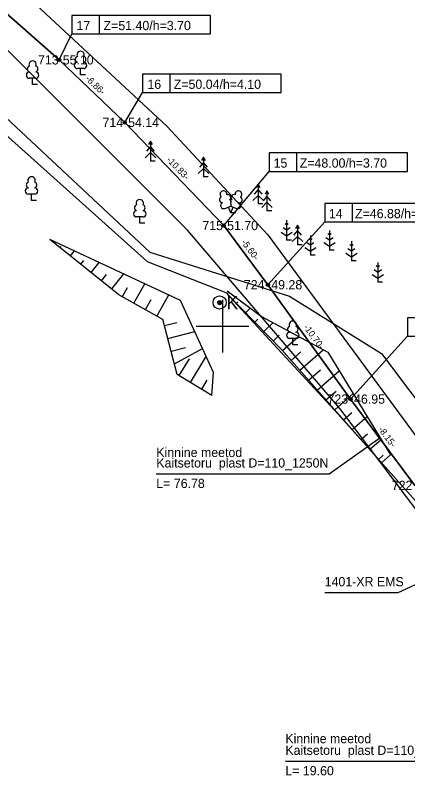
# Model space of a CAD drawing. Extents: x 642747 to 644424, y 6457048 to 6458442.
# Drawn here: x 643334.3 to 643364, y 6458015.6 to 6458073.6 of the extents above; entities that cross this region are included whole.
import ezdxf

# ---------------------------------------------------------------- set-up
doc = ezdxf.new("R2010")
doc.units = 0
for name, color, linetype in [('ABIJOONIS', 7, 'Continuous'), ('AED', 7, 'Continuous'), ('JOONSIDE', 7, 'Continuous'), ('KOORDPUNKT', 7, 'Continuous'), ('MOOTKORG-EH2000', 7, 'Continuous'), ('MOOTMPUNKT', 7, 'Continuous'), ('MOOTNR', 7, 'Continuous'), ('MOOTPIIR', 7, 'Continuous'), ('PUU', 7, 'Continuous'), ('RELJEEF', 7, 'Continuous'), ('SITRASS', 7, 'Continuous'), ('TEE', 7, 'Continuous'), ('VKAEV', 7, 'Continuous'), ('VORK', 7, 'Continuous')]:
    doc.layers.add(name, color=color, linetype=linetype)

msp = doc.modelspace()

# ---------------------------------------------------------------- linework, layer by layer
at = {"layer": 'ABIJOONIS'}
for points in [[(643337.629, 6458070.193), (643338.587, 6458072.166), (643349.087, 6458072.166), (643349.087, 6458073.566), (643338.587, 6458073.566), (643338.587, 6458072.166)], [(643340.687, 6458072.166), (643340.687, 6458073.566)], [(643342.583, 6458065.45), (643343.94, 6458067.715), (643354.44, 6458067.715), (643354.44, 6458069.115), (643343.94, 6458069.115), (643343.94, 6458067.715)], [(643346.04, 6458067.715), (643346.04, 6458069.115)], [(643350.083, 6458057.636), (643353.518, 6458061.743), (643364.018, 6458061.743), (643364.018, 6458063.143), (643353.518, 6458063.143), (643353.518, 6458061.743)], [(643355.618, 6458061.743), (643355.618, 6458063.143)], [(643353.432, 6458053.148), (643357.744, 6458057.911), (643368.244, 6458057.911), (643368.244, 6458059.311), (643357.744, 6458059.311), (643357.744, 6458057.911)], [(643359.844, 6458057.911), (643359.844, 6458059.311)], [(643359.701, 6458044.48), (643364.013, 6458049.244), (643374.513, 6458049.244), (643374.513, 6458050.644), (643364.013, 6458050.644), (643364.013, 6458049.244)]]:
    msp.add_lwpolyline(points, dxfattribs=at)
at = {"layer": 'AED'}
msp.add_lwpolyline([(643333.347, 6458059.56), (643333.029, 6458064.988), (643344.298, 6458054.917), (643350.235, 6458052.567), (643358.748, 6458043.333), (643367.974, 6458032.998), (643368.964, 6458031.874), (643368.473, 6458031.501), (643373.145, 6458025.575)], dxfattribs=at)
at = {"layer": 'KOORDPUNKT'}
for centre, radius in [((643337.629, 6458070.193), 0.125), ((643337.629, 6458070.193), 0.0125), ((643337.629, 6458070.193), 0.011), ((643337.629, 6458070.193), 0.00955), ((643337.629, 6458070.193), 0.00807), ((643337.629, 6458070.193), 0.00659), ((643337.629, 6458070.193), 0.00511), ((643337.629, 6458070.193), 0.00363), ((643337.629, 6458070.193), 0.00215), ((643342.583, 6458065.45), 0.125), ((643342.583, 6458065.45), 0.0125), ((643342.583, 6458065.45), 0.011), ((643342.583, 6458065.45), 0.00955), ((643342.583, 6458065.45), 0.00807), ((643342.583, 6458065.45), 0.00659), ((643342.583, 6458065.45), 0.00511), ((643342.583, 6458065.45), 0.00363), ((643342.583, 6458065.45), 0.00215), ((643350.083, 6458057.636), 0.125), ((643350.083, 6458057.636), 0.0125), ((643350.083, 6458057.636), 0.011), ((643350.083, 6458057.636), 0.00955), ((643350.083, 6458057.636), 0.00807), ((643350.083, 6458057.636), 0.00659), ((643350.083, 6458057.636), 0.00511), ((643350.083, 6458057.636), 0.00363), ((643350.083, 6458057.636), 0.00215), ((643353.432, 6458053.148), 0.125), ((643353.432, 6458053.148), 0.0125), ((643353.432, 6458053.148), 0.011), ((643353.432, 6458053.148), 0.00955), ((643353.432, 6458053.148), 0.00807), ((643353.432, 6458053.148), 0.00659), ((643353.432, 6458053.148), 0.00511), ((643353.432, 6458053.148), 0.00363), ((643353.432, 6458053.148), 0.00215), ((643359.701, 6458044.48), 0.125), ((643359.701, 6458044.48), 0.0125), ((643359.701, 6458044.48), 0.011), ((643359.701, 6458044.48), 0.00955), ((643359.701, 6458044.48), 0.00807), ((643359.701, 6458044.48), 0.00659), ((643359.701, 6458044.48), 0.00511), ((643359.701, 6458044.48), 0.00363), ((643359.701, 6458044.48), 0.00215)]:
    msp.add_circle(centre, radius, dxfattribs=at)
at = {"layer": 'MOOTMPUNKT'}
for centre in [(643337.629, 6458070.193), (643342.583, 6458065.45), (643350.083, 6458057.636), (643353.432, 6458053.148), (643359.701, 6458044.48)]:
    msp.add_circle(centre, 0.1, dxfattribs=at)
at = {"layer": 'MOOTPIIR'}
msp.add_lwpolyline([(643382.503, 6458017.388), (643380.728, 6458015.557), (643377.601, 6458018.402), (643368.051, 6458031.615), (643358.895, 6458043.757), (643347.345, 6458057.279), (643333.034, 6458071.591), (643315.229, 6458088.043), (643310.496, 6458095.931), (643300.918, 6458125.568), (643306.778, 6458128.272), (643309.144, 6458125.004), (643305.651, 6458123.201), (643313.088, 6458102.241), (643318.61, 6458090.409), (643345.767, 6458065.167), (643353.43, 6458056.941)], close=True, dxfattribs=at)
at = {"layer": 'PUU'}
for p, q in [((643339.483, 6458069.532), (643339.003, 6458069.532)), ((643339.243, 6458069.057), (643339.243, 6458069.532)), ((643335.849, 6458068.796), (643335.369, 6458068.796)), ((643335.609, 6458068.321), (643335.609, 6458068.796)), ((643339.623, 6458069.057), (643339.243, 6458069.057)), ((643335.989, 6458068.321), (643335.609, 6458068.321)), ((643344.539, 6458064.021), (643344.389, 6458063.771)), ((643344.689, 6458063.771), (643344.539, 6458064.021)), ((643344.539, 6458064.021), (643344.539, 6458062.521)), ((643344.539, 6458063.621), (643344.239, 6458063.271)), ((643344.839, 6458063.271), (643344.539, 6458063.621)), ((643344.539, 6458063.171), (643344.139, 6458062.771)), ((643344.939, 6458062.771), (643344.539, 6458063.171)), ((643348.55, 6458062.818), (643348.4, 6458062.568)), ((643348.7, 6458062.568), (643348.55, 6458062.818)), ((643348.55, 6458062.818), (643348.55, 6458061.318)), ((643344.899, 6458062.521), (643344.539, 6458062.521)), ((643348.55, 6458062.418), (643348.25, 6458062.068)), ((643348.85, 6458062.068), (643348.55, 6458062.418)), ((643348.55, 6458061.968), (643348.15, 6458061.568)), ((643348.95, 6458061.568), (643348.55, 6458061.968)), ((643348.91, 6458061.318), (643348.55, 6458061.318)), ((643352.702, 6458060.771), (643352.552, 6458060.521)), ((643352.852, 6458060.521), (643352.702, 6458060.771)), ((643352.702, 6458060.771), (643352.702, 6458059.271)), ((643335.769, 6458060.016), (643335.289, 6458060.016)), ((643335.529, 6458059.541), (643335.529, 6458060.016)), ((643352.702, 6458059.921), (643352.302, 6458059.521)), ((643352.702, 6458060.371), (643352.402, 6458060.021)), ((643353.002, 6458060.021), (643352.702, 6458060.371)), ((643353.102, 6458059.521), (643352.702, 6458059.921)), ((643353.364, 6458059.862), (643353.064, 6458059.512)), ((643353.364, 6458060.262), (643353.214, 6458060.012)), ((643353.514, 6458060.012), (643353.364, 6458060.262)), ((643353.364, 6458060.262), (643353.364, 6458058.762)), ((643353.664, 6458059.512), (643353.364, 6458059.862)), ((643335.909, 6458059.541), (643335.529, 6458059.541)), ((643353.062, 6458059.271), (643352.702, 6458059.271)), ((643353.364, 6458059.412), (643352.964, 6458059.012)), ((643353.764, 6458059.012), (643353.364, 6458059.412)), ((643350.178, 6458058.932), (643350.623, 6458059.107)), ((643350.618, 6458058.597), (643350.443, 6458059.037)), ((643350.618, 6458058.597), (643350.798, 6458059.037)), ((643350.623, 6458059.107), (643351.063, 6458058.927)), ((643353.724, 6458058.762), (643353.364, 6458058.762)), ((643343.968, 6458058.286), (643343.488, 6458058.286)), ((643343.728, 6458057.811), (643343.728, 6458058.286)), ((643350.998, 6458058.597), (643350.618, 6458058.597)), ((643344.108, 6458057.811), (643343.728, 6458057.811)), ((643354.855, 6458057.687), (643354.731, 6458057.77)), ((643354.855, 6458058.037), (643354.855, 6458056.537)), ((643354.979, 6458057.77), (643354.855, 6458057.687)), ((643355.673, 6458057.663), (643355.523, 6458057.413)), ((643355.823, 6458057.413), (643355.673, 6458057.663)), ((643355.673, 6458057.663), (643355.673, 6458056.163)), ((643354.431, 6458057.126), (643354.855, 6458056.844)), ((643354.855, 6458057.287), (643354.588, 6458057.465)), ((643355.122, 6458057.465), (643354.855, 6458057.287)), ((643354.855, 6458056.844), (643355.279, 6458057.126)), ((643355.673, 6458057.263), (643355.373, 6458056.913)), ((643355.973, 6458056.913), (643355.673, 6458057.263)), ((643358.1, 6458056.92), (643357.976, 6458057.003)), ((643358.1, 6458057.27), (643358.1, 6458055.77)), ((643358.224, 6458057.003), (643358.1, 6458056.92)), ((643355.215, 6458056.537), (643354.855, 6458056.537)), ((643355.673, 6458056.813), (643355.273, 6458056.413)), ((643356.073, 6458056.413), (643355.673, 6458056.813)), ((643356.651, 6458056.541), (643356.527, 6458056.624)), ((643356.651, 6458056.891), (643356.651, 6458055.391)), ((643356.775, 6458056.624), (643356.651, 6458056.541)), ((643358.1, 6458056.52), (643357.833, 6458056.698)), ((643358.367, 6458056.698), (643358.1, 6458056.52)), ((643359.763, 6458056.449), (643359.763, 6458054.949)), ((643356.033, 6458056.163), (643355.673, 6458056.163)), ((643356.227, 6458055.98), (643356.651, 6458055.698)), ((643356.651, 6458056.141), (643356.384, 6458056.319)), ((643356.918, 6458056.319), (643356.651, 6458056.141)), ((643356.651, 6458055.698), (643357.075, 6458055.98)), ((643357.676, 6458056.359), (643358.1, 6458056.077)), ((643358.1, 6458056.077), (643358.524, 6458056.359)), ((643359.763, 6458055.699), (643359.496, 6458055.877)), ((643359.763, 6458056.099), (643359.639, 6458056.182)), ((643359.887, 6458056.182), (643359.763, 6458056.099)), ((643360.03, 6458055.877), (643359.763, 6458055.699)), ((643357.011, 6458055.391), (643356.651, 6458055.391)), ((643358.46, 6458055.77), (643358.1, 6458055.77)), ((643359.339, 6458055.538), (643359.763, 6458055.256)), ((643359.763, 6458055.256), (643360.187, 6458055.538)), ((643360.123, 6458054.949), (643359.763, 6458054.949)), ((643361.763, 6458054.838), (643361.763, 6458053.338)), ((643361.763, 6458054.088), (643361.496, 6458054.266)), ((643361.763, 6458054.488), (643361.639, 6458054.571)), ((643361.887, 6458054.571), (643361.763, 6458054.488)), ((643362.03, 6458054.266), (643361.763, 6458054.088)), ((643361.339, 6458053.927), (643361.763, 6458053.645)), ((643361.763, 6458053.645), (643362.187, 6458053.927)), ((643362.123, 6458053.338), (643361.763, 6458053.338)), ((643355.56, 6458049.077), (643355.08, 6458049.077)), ((643355.32, 6458048.602), (643355.32, 6458049.077)), ((643355.7, 6458048.602), (643355.32, 6458048.602))]:
    msp.add_line(p, q, dxfattribs=at)
msp.add_lwpolyline([(643350.623, 6458059.602), (643350.603, 6458059.527), (643350.603, 6458059.507), (643350.613, 6458059.477), (643350.633, 6458059.442), (643350.638, 6458059.422), (643350.623, 6458059.387), (643350.598, 6458059.337), (643350.593, 6458059.312), (643350.598, 6458059.297), (643350.608, 6458059.267), (643350.643, 6458059.207), (643350.648, 6458059.187), (643350.643, 6458059.167), (643350.628, 6458059.132), (643350.623, 6458059.107)], dxfattribs=at)
for centre, radius, start, end in [((643339.073, 6458070.229), 0.233, 109.02174, 253.14154), ((643339.243, 6458070.577), 0.277, 332.5799, 207.4201), ((643339.413, 6458070.229), 0.233, 286.85082, 70.98591), ((643335.439, 6458069.494), 0.233, 109.02174, 253.14154), ((643335.609, 6458069.841), 0.277, 332.5799, 207.4201), ((643335.779, 6458069.494), 0.233, 286.85082, 70.98591), ((643339.006, 6458069.769), 0.238, 90.0016, 269.3953), ((643339.48, 6458069.769), 0.238, 270.6047, 89.9984), ((643335.372, 6458069.033), 0.238, 90.0016, 269.3953), ((643335.846, 6458069.033), 0.238, 270.6047, 89.9984), ((643335.529, 6458061.061), 0.277, 332.5799, 207.4201), ((643335.292, 6458060.253), 0.238, 90.0016, 269.3953), ((643335.359, 6458060.714), 0.233, 109.02174, 253.14154), ((643335.699, 6458060.714), 0.233, 286.85082, 70.98591), ((643335.766, 6458060.253), 0.238, 270.6047, 89.9984), ((643350.061, 6458060.011), 0.256, 111.50269, 232.51731), ((643350.061, 6458060.011), 0.256, 350.48556, 111.50017), ((643350.396, 6458059.761), 0.224, 308.50412, 111.57247), ((643350.859, 6458059.756), 0.225, 67.7016, 230.51262), ((643351.197, 6458060.002), 0.256, 67.6168, 188.63142), ((643351.197, 6458060.002), 0.256, 306.59966, 67.61428), ((643343.728, 6458059.331), 0.277, 332.5799, 207.4201), ((643349.987, 6458059.6), 0.224, 111.43041, 274.49868), ((643350.092, 6458059.155), 0.237, 111.50143, 291.50036), ((643350.622, 6458059.364), 0.237, 66.76552, 111.50149), ((643351.153, 6458059.147), 0.237, 247.61661, 67.61554), ((643351.264, 6458059.59), 0.224, 264.6183, 67.68657), ((643343.491, 6458058.523), 0.238, 90.0016, 269.3953), ((643343.558, 6458058.984), 0.233, 109.02174, 253.14154), ((643343.898, 6458058.984), 0.233, 286.85082, 70.98591), ((643343.965, 6458058.523), 0.238, 270.6047, 89.9984), ((643355.15, 6458049.775), 0.233, 109.02174, 253.14154), ((643355.32, 6458050.122), 0.277, 332.5799, 207.4201), ((643355.49, 6458049.775), 0.233, 286.85082, 70.98591), ((643355.083, 6458049.314), 0.238, 90.0016, 269.3953), ((643355.557, 6458049.314), 0.238, 270.6047, 89.9984)]:
    msp.add_arc(centre, radius, start, end, dxfattribs=at)
at = {"layer": 'RELJEEF'}
for p, q in [((643337.695, 6458055.954), (643337.771, 6458056.049)), ((643338.476, 6458055.329), (643338.78, 6458055.709)), ((643339.257, 6458054.705), (643339.485, 6458054.99)), ((643340.039, 6458054.081), (643340.646, 6458054.841)), ((643340.82, 6458053.456), (643341.199, 6458053.931)), ((643341.601, 6458052.832), (643342.512, 6458053.972)), ((643342.409, 6458052.247), (643342.806, 6458052.949)), ((643343.279, 6458051.755), (643344.112, 6458053.227)), ((643345.02, 6458050.77), (643345.931, 6458052.38)), ((643350.336, 6458052.457), (643350.468, 6458052.587)), ((643344.15, 6458051.263), (643344.585, 6458052.033)), ((643351.035, 6458051.743), (643351.156, 6458051.861)), ((643351.735, 6458051.028), (643352.087, 6458051.373)), ((643345.589, 6458050.046), (643346.529, 6458050.292)), ((643352.434, 6458050.313), (643352.665, 6458050.539)), ((643353.133, 6458049.598), (643353.814, 6458050.264)), ((643345.842, 6458049.079), (643347.889, 6458049.614)), ((643353.833, 6458048.883), (643354.285, 6458049.326)), ((643354.529, 6458048.166), (643355.74, 6458049.233)), ((643346.095, 6458048.111), (643347.202, 6458048.401)), ((643346.348, 6458047.144), (643348.475, 6458048.325)), ((643347.568, 6458045.742), (643348.755, 6458047.709)), ((643355.19, 6458047.416), (643355.936, 6458048.073)), ((643355.852, 6458046.666), (643357.622, 6458048.226)), ((643346.711, 6458046.259), (643347.482, 6458047.536)), ((643356.513, 6458045.916), (643357.407, 6458046.703)), ((643357.174, 6458045.165), (643358.83, 6458046.625)), ((643348.424, 6458045.225), (643348.84, 6458045.915)), ((643357.835, 6458044.415), (643358.597, 6458045.087)), ((643358.497, 6458043.665), (643359.888, 6458044.892)), ((643359.158, 6458042.915), (643359.788, 6458043.47)), ((643359.819, 6458042.165), (643360.947, 6458043.159)), ((643360.48, 6458041.415), (643360.978, 6458041.853)), ((643361.142, 6458040.664), (643362.006, 6458041.426)), ((643361.803, 6458039.914), (643362.169, 6458040.237))]:
    msp.add_line(p, q, dxfattribs=at)
for points in [[(643349.194, 6458044.76), (643346.555, 6458046.353), (643345.466, 6458050.518), (643342.149, 6458052.394), (643336.914, 6458056.578)], [(643349.194, 6458044.76), (643349.308, 6458046.491), (643346.82, 6458051.966), (643336.914, 6458056.578)], [(643350.336, 6458052.686), (643352.945, 6458050.729), (643357.963, 6458048.043), (643362.715, 6458040.264)], [(643362.715, 6458040.264), (643362.032, 6458039.654), (643354.482, 6458048.219), (643350.336, 6458052.457)]]:
    msp.add_lwpolyline(points, dxfattribs=at)
at = {"layer": 'SITRASS'}
for points in [[(643369.472, 6458032.639), (643364.572, 6458037.943), (643359.701, 6458044.48), (643353.432, 6458053.148), (643350.083, 6458057.636), (643342.583, 6458065.45), (643337.629, 6458070.193), (643326.602, 6458079.904), (643321.419, 6458085.016), (643317.515, 6458088.818)], [(643326.602, 6458079.904), (643337.629, 6458070.193), (643342.583, 6458065.45), (643350.083, 6458057.636), (643353.432, 6458053.148), (643359.701, 6458044.48), (643364.572, 6458037.943), (643369.472, 6458032.639), (643376.784, 6458021.704), (643380.104, 6458017.41), (643380.91, 6458016.794), (643381.259, 6458016.946)], [(643361.909, 6458041.517), (643358.084, 6458038.793), (643344.981, 6458038.793)], [(643369.472, 6458032.639), (643363.281, 6458029.792), (643357.738, 6458029.792)], [(643375.329, 6458023.881), (643367.859, 6458017.016), (643354.756, 6458017.016)]]:
    msp.add_lwpolyline(points, dxfattribs=at)
at = {"layer": 'TEE'}
msp.add_lwpolyline([(643315.353, 6458088.296), (643316.472, 6458087.288), (643322.401, 6458078.54), (643325.432, 6458073.428), (643328.97, 6458069.313), (643333.556, 6458065.859), (643344.479, 6458055.625), (643355.076, 6458052.281), (643362.031, 6458047.946), (643366.341, 6458042.216), (643371.357, 6458034.408), (643375.592, 6458026.943), (643379.904, 6458020.266)], dxfattribs=at)
at = {"layer": 'VKAEV'}
for radius in [0.5, 0.15, 0.125, 0.1, 0.075, 0.05, 0.025]:
    msp.add_circle((643349.775, 6458051.798), radius, dxfattribs=at)
at = {"layer": 'VORK'}
for p, q in [((643350, 6458052), (643350, 6458048)), ((643348, 6458050), (643352, 6458050))]:
    msp.add_line(p, q, dxfattribs=at)

# ---------------------------------------------------------------- texts
at = {"layer": 'ABIJOONIS'}
for s, p in [('17', (643338.937, 6458072.446)), ('Z=51.40/h=3.70', (643340.985, 6458072.446)), ('16', (643344.307, 6458067.995)), ('Z=50.04/h=4.10', (643346.303, 6458067.995)), ('Z=48.00/h=3.70', (643355.846, 6458062.023)), ('15', (643353.868, 6458062.023)), ('14', (643358.059, 6458058.191)), ('Z=46.88/h=2.40', (643360.037, 6458058.191))]:
    msp.add_text(s, height=0.7, dxfattribs=at).set_placement(p)
at = {"layer": 'JOONSIDE'}
for s, rotation, p in [('-6.86-', 316.24652, (643339.574, 6458068.712)), ('-10.83-', 313.82681, (643345.718, 6458062.581)), ('-5.60-', 306.72321, (643351.38, 6458056.358)), ('-10.70-', 305.87934, (643356.101, 6458049.927)), ('-8.15-', 306.69007, (643361.76, 6458042.178))]:
    msp.add_text(s, height=0.5, rotation=rotation, dxfattribs=at).set_placement(p)
at = {"layer": 'MOOTKORG-EH2000'}
for s, p in [(' 55.10', (643337.629, 6458069.843)), (' 54.14', (643342.583, 6458065.1)), (' 51.70', (643350.083, 6458057.286)), (' 49.28', (643353.432, 6458052.798)), (' 46.95', (643359.701, 6458044.13))]:
    msp.add_text(s, height=0.7, dxfattribs=at).set_placement(p)
at = {"layer": 'MOOTNR'}
for s, p in [('713 ', (643336.019, 6458069.843)), ('714 ', (643340.903, 6458065.1)), ('715 ', (643348.473, 6458057.286)), ('724 ', (643351.612, 6458052.798)), ('723 ', (643357.951, 6458044.13)), ('722 ', (643362.822, 6458037.593))]:
    msp.add_text(s, height=0.7, dxfattribs=at).set_placement(p)
at = {"layer": 'SITRASS'}
for s, p in [('Kinnine meetod', (643344.981, 6458040.089)), ('Kaitsetoru  plast D=110_1250N', (643344.981, 6458039.293)), ('L= 76.78', (643344.981, 6458037.743)), ('1401-XR EMS', (643357.738, 6458030.292)), ('Kinnine meetod', (643354.756, 6458018.397)), ('Kaitsetoru  plast D=110_1250N', (643354.756, 6458017.516)), ('L= 19.60', (643354.756, 6458015.966))]:
    msp.add_text(s, height=0.7, dxfattribs=at).set_placement(p)
at = {"layer": 'VKAEV'}
msp.add_text('K', height=1, dxfattribs=at).set_placement((643350.292, 6458051.292))

doc.saveas('drawing.dxf')
